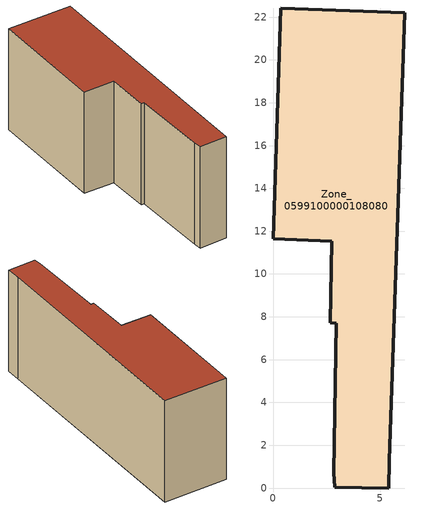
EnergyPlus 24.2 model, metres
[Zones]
Zone_0599100000108080
 floor ground (C_G): 0.37,22.43 6.16,22.21 5.43,1.27 5.41,0 2.88,0.04 2.84,0.71 2.96,7.71 2.68,7.71 2.75,11.53 0,11.64 z0
 wall outside (C_F): 6.16,22.21 0.37,22.43 0,11.64 2.75,11.53 2.68,7.71 2.96,7.71 2.84,0.71 2.88,0.04 5.41,0 5.43,1.27 6.16,22.21 z0:9.56
 roof outside (C_R): 5.43,1.27 6.16,22.21 0.37,22.43 0,11.64 2.75,11.53 2.68,7.71 2.96,7.71 2.84,0.71 2.88,0.04 5.41,0 z9.56
[BUILDING]
Pand.0599100000108080: North Axis=0; Terrain=City; Loads Convergence Tolerance Value=0.04; Temperature Convergence Tolerance Value=0.4; Solar Distribution=FullExterior; Maximum Number of Warmup Days=25; Minimum Number of Warmup Days=1
[Site:Location]
Rotterdam.The.Hague.AP_ZH_NLD Design_Conditions: Latitude=51.96; Longitude=4.45; Time Zone=1; Elevation=-4.5
[SITE:GROUNDTEMPERATURE:BUILDINGSURFACE]
18, 18, 18, 18, 18, 18, 18, 18, 18, 18, 18, 18
[MATERIAL] Thermal Absorptance=0.9; Solar Absorptance=0.7; Visible Absorptance=0.7
Name | Roughness | Thickness | Conductivity | Density | Specific Heat
G.TI.1946 | MediumSmooth | 0.15 | 1 | 540 | 1210
F.TI.1946 | Rough | 0.3 | 0.857143 | 1920 | 840
R.TI.1946 | MediumRough | 0.2 | 0.1 | 1500 | 1000
[CONSTRUCTION]
C_G: G.TI.1946
C_F: F.TI.1946
C_R: R.TI.1946
[ZONE]
Zone_0599100000108080: Type=1; Multiplier=1; Ceiling Height=Autocalculate; Volume=Autocalculate; Floor Area=autocalculate; Part of Total Floor Area=Yes
[ZONEINFILTRATION:DESIGNFLOWRATE]
Infil_Zone_0599100000108080: Zone or ZoneList or Space or SpaceList=Zone_0599100000108080; Schedule=AlwaysOn; Design Flow Rate Calculation Method=Flow/Area; Flow Rate per Floor Area=0.003; Constant Term Coefficient=1; Temperature Term Coefficient=0; Velocity Term Coefficient=0; Velocity Squared Term Coefficient=0
[HVACTEMPLATE:ZONE:IDEALLOADSAIRSYSTEM]
Zone_0599100000108080: Maximum Heating Supply Air Temperature=50; Minimum Cooling Supply Air Temperature=13; Maximum Heating Supply Air Humidity Ratio=0.0156; Minimum Cooling Supply Air Humidity Ratio=0.0077; Heating Limit=NoLimit; Cooling Limit=NoLimit; Dehumidification Control Type=ConstantSensibleHeatRatio; Cooling Sensible Heat Ratio=0.7; Dehumidification Setpoint=60; Humidification Control Type=None; Humidification Setpoint=30; Outdoor Air Method=None; Outdoor Air Flow Rate per Person=0.00944; Outdoor Air Flow Rate per Zone Floor Area=0; Outdoor Air Flow Rate per Zone=0; Demand Controlled Ventilation Type=None; Outdoor Air Economizer Type=NoEconomizer; Heat Recovery Type=None; Sensible Heat Recovery Effectiveness=0.7; Latent Heat Recovery Effectiveness=0.65
[ZONECONTROL:THERMOSTAT]
ThermostatControl_Zone_0599100000108080: Zone or ZoneList=Zone_0599100000108080; Control Type Schedule=DualSetpointControlType; Control 1=Thermostat_Zone_0599100000108080; Temperature Difference Between Cutout And Setpoint=0
[THERMOSTATSETPOINT:DUALSETPOINT]
Thermostat_Zone_0599100000108080: Heating Setpoint Temperature Schedule=HeatingSetpoint_Zone_0599100000108080; Cooling Setpoint Temperature Schedule=CoolingSetpoint_Zone_0599100000108080
[SCHEDULE:COMPACT]
HeatingSetpoint_Zone_0599100000108080: Through: 12/31, For: AllDays, Until: 24:00, 21
CoolingSetpoint_Zone_0599100000108080: Through: 12/31, For: AllDays, Until: 24:00, 24
DualSetpointControlType: Through: 12/31, For: AllDays, Until: 24:00, 4
AlwaysOn: Through: 12/31, For: AllDays, Until: 24:00, 1
